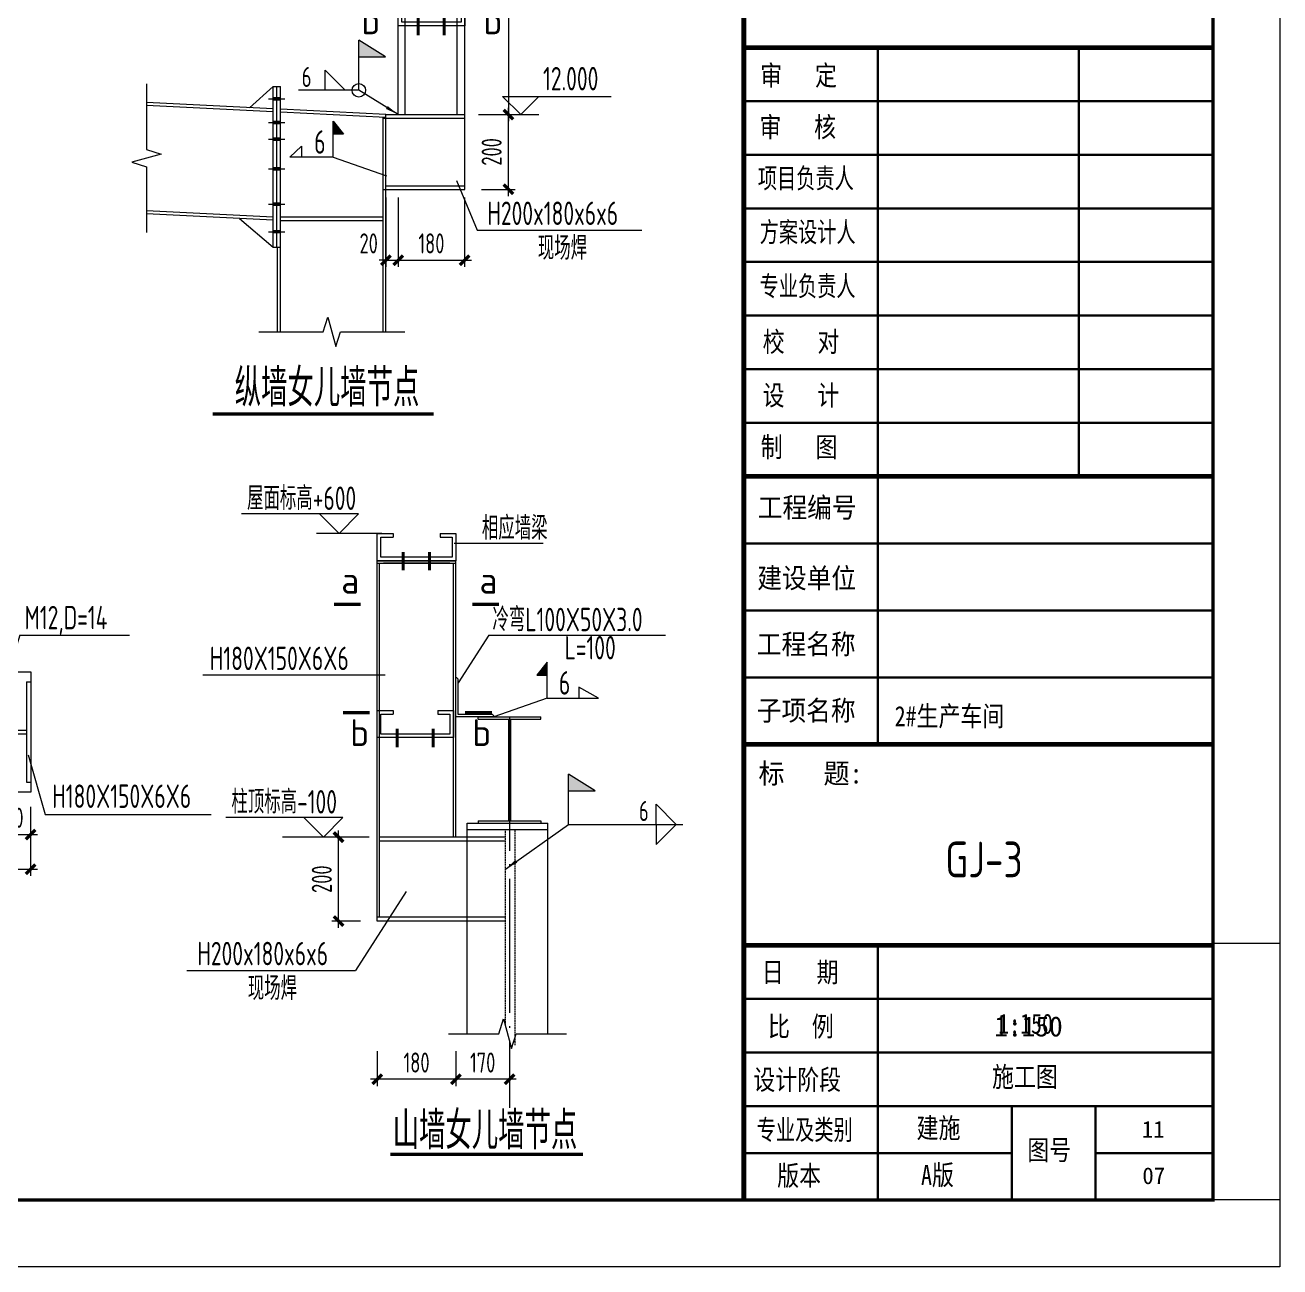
# Model space of a CAD drawing. Header units: millimetres. Extents: x 19781 to 898973, y -947928 to -267362.
# Drawn here: x 677359 to 705448, y -500940 to -473137 of the extents above; entities that cross this region are included whole.
import ezdxf
from ezdxf.enums import TextEntityAlignment as Align

# ---------------------------------------------------------------- set-up
doc = ezdxf.new("R2010")
doc.units = ezdxf.units.MM
doc.header["$LTSCALE"] = 100
doc.linetypes.add('DASH', pattern=[0.35, 0.25, -0.1])
doc.linetypes.add('DOTE', pattern=[2.42, 2, -0.2, 0.02, -0.2])
doc.layers.get('0').update_dxf_attribs({"lineweight": 18})
for name, color, linetype, lineweight in [('BEAM', 4, 'Continuous', 18), ('BEAM_CON', 4, 'Continuous', 18), ('BORDER', 7, 'Continuous', 18), ('BZ_标准图框', 7, 'Continuous', 18), ('DIM', 3, 'Continuous', 18), ('DOTE', 1, 'DOTE', 18), ('JC', 7, 'Continuous', 18), ('NUM', 7, 'Continuous', 18), ('PUB_TEXT', 7, 'Continuous', 18), ('PUB_TITLE', 4, 'Continuous', 18), ('TEXT', 7, 'Continuous', 18), ('THICK', 6, 'Continuous', 18), ('THIN', 7, 'Continuous', 18), ('TK(图框线)', 45, 'Continuous', 18), ('WELD', 7, 'Continuous', 18), ('绿线', 3, 'Continuous', 18)]:
    doc.layers.add(name, color=color, linetype=linetype, lineweight=lineweight)
doc.layers.add('VHSoft_barcode', color=7, linetype='Continuous', lineweight=18, plot=False)
doc.styles.add('-宋体', font='')
doc.styles.add('HT', font='', dxfattribs={"width": 0.8})
doc.styles.add('HZTXT1', font='txt.shx', dxfattribs={"width": 0.7, "bigfont": 'hztxt.shx'})
doc.styles.add('TSSD_Label', font='tssdeng.shx', dxfattribs={"width": 0.7, "bigfont": 'hztxt.shx'})
doc.styles.add('TSSD_Norm', font='tssdeng.shx', dxfattribs={"bigfont": 'hztxt.shx'})
doc.styles.add('TSSD_REIN', font='tssdeng.shx', dxfattribs={"width": 0.7, "bigfont": 'hztxt.shx'})
doc.styles.add('正文', font='romans.shx', dxfattribs={"width": 0.71, "bigfont": 'hztxt.shx'})
doc.styles.get('-宋体').set_extended_font_data('宋体')
doc.styles.get('HT').set_extended_font_data('宋体')
doc.dimstyles.new('TSSD_100_100', dxfattribs={"dimtxt": 300, "dimasz": 100, "dimexe": 100, "dimexo": 250, "dimgap": 100, "dimtad": 1, "dimdec": 0, "dimzin": 0, "dimdsep": 46, "dimtxsty": 'TSSD_REIN', "dimblk": 'ARCHTICK', "dimcen": 0, "dimdle": 100, "dimclrt": 7, "dimadec": 0, "dimazin": 0, "dimtfac": 1, "dimtdec": 0, "dimtix": 1, "dimtmove": 2, "dimatfit": 3, "dimfxl": 1, "dimtolj": 1, "dimtzin": 0, "dimarcsym": 0})

# ---------------------------------------------------------------- blocks, each defined once
blk = doc.blocks.new('_ArchTick_0')
at = {"color": 0, "linetype": 'ByBlock'}
blk.add_lwpolyline([(-0.71, -0.71, 0.5, 0.5, 0), (0.71, 0.71, 0.5, 0.5, 0)], format="xyseb", dxfattribs=at)
blk = doc.blocks.new('*X1799')
at = {"layer": 'DIM', "color": 0, "lineweight": -2, "ltscale": 100, "transparency": 16777216}
for p, q in [((3795, 3253), (3795, 2220)), ((3978, 3253), (3978, 2220)), ((3795, 2320), (3695, 2320)), ((3795, 2320), (3978, 2320)), ((3978, 2320), (4078, 2320))]:
    blk.add_line(p, q, dxfattribs=at)
at = {"layer": 'DIM', "color": 0, "lineweight": -2, "ltscale": 100, "transparency": 16777216, "xscale": 100, "yscale": 100, "zscale": 100}
blk.add_blockref('_ArchTick_0', (3795, 2320), dxfattribs=at)
at = {"layer": 'DIM', "color": 0, "lineweight": -2, "ltscale": 100, "transparency": 16777216, "xscale": 100, "yscale": 100, "zscale": 100, "rotation": 180}
blk.add_blockref('_ArchTick_0', (3978, 2320), dxfattribs=at)
at = {"layer": 'DIM', "color": 7, "ltscale": 100, "transparency": 16777216, "insert": (3537, 2570), "char_height": 300, "width": 1020, "attachment_point": 5, "style": 'TSSD_REIN'}
blk.add_mtext('20', dxfattribs=at)
blk = doc.blocks.new('_ARCHTICK')
at = {"color": 0, "linetype": 'ByBlock', "const_width": 0.5}
blk.add_lwpolyline([(-0.5, -0.5), (0.5, 0.5)], dxfattribs=at)
blk = doc.blocks.new('*X1800')
at = {"layer": 'DIM', "color": 0, "lineweight": -2, "ltscale": 100, "transparency": 16777216}
for p, q in [((5622, 3277), (5622, 4594)), ((5219, 4494), (5722, 4494)), ((5219, 3377), (5722, 3377))]:
    blk.add_line(p, q, dxfattribs=at)
at = {"layer": 'DIM', "color": 0, "lineweight": -2, "ltscale": 100, "transparency": 16777216, "xscale": 100, "yscale": 100, "zscale": 100}
for p, rotation in [((5622, 4494), 90), ((5622, 3377), 270)]:
    blk.add_blockref('_ArchTick_0', p, dxfattribs=dict(at, rotation=rotation))
at = {"layer": 'DIM', "color": 7, "ltscale": 100, "transparency": 16777216, "insert": (5372, 3936), "char_height": 300, "width": 1620, "attachment_point": 5, "rotation": 90, "style": 'TSSD_REIN'}
blk.add_mtext('200', dxfattribs=at)
blk = doc.blocks.new('*X1801')
at = {"layer": 'WELD', "linetype": 'Continuous', "lineweight": 5}
blk.add_hatch(color=0, dxfattribs=at).paths.add_polyline_path([(587, -361), (404, -278), (430, -235)], flags=0)
at = {"layer": 'WELD', "color": 0, "linetype": 'Continuous', "lineweight": 5}
blk.add_line((587, -361), (0, 0), dxfattribs=at)
at = {"layer": 'WELD', "color": 0, "lineweight": 5}
blk.add_line((0, 0), (0, 0), dxfattribs=at)
blk = doc.blocks.new('_WELD001')
at = {"linetype": 'ByBlock'}
blk.add_hatch(color=0, dxfattribs=at).paths.add_polyline_path([(0.8, 1), (0, 1.5), (0, 1)], flags=0)
at = {"color": 0, "linetype": 'ByBlock'}
for p, q in [((0, 0), (0, 1.5)), ((0.8, 1), (0, 1.5)), ((0, 1), (0.8, 1))]:
    blk.add_line(p, q, dxfattribs=at)
blk = doc.blocks.new('_WELD003')
at = {"color": 0, "linetype": 'ByBlock'}
blk.add_circle((0, 0), 0.5, dxfattribs=at)
blk = doc.blocks.new('_WELD004')
at = {"color": 0, "linetype": 'ByBlock'}
for p, q in [((0, 1), (1, 0)), ((0, 0), (0, 1))]:
    blk.add_line(p, q, dxfattribs=at)
blk = doc.blocks.new('*X1803')
at = {"layer": 'DIM', "color": 0, "lineweight": -2, "ltscale": 100, "transparency": 16777216}
for p, q in [((5219, 8661), (5722, 8661)), ((5622, 8761), (5622, 4394)), ((5219, 4494), (5722, 4494))]:
    blk.add_line(p, q, dxfattribs=at)
at = {"layer": 'DIM', "color": 0, "lineweight": -2, "ltscale": 100, "transparency": 16777216, "xscale": 100, "yscale": 100, "zscale": 100}
for p, rotation in [((5622, 8661), 90), ((5622, 4494), 270)]:
    blk.add_blockref('_ArchTick_0', p, dxfattribs=dict(at, rotation=rotation))
at = {"layer": 'DIM', "color": 7, "ltscale": 100, "transparency": 16777216, "insert": (5372, 6578), "char_height": 300, "width": 1590, "attachment_point": 5, "rotation": 90, "style": 'TSSD_REIN'}
blk.add_mtext('600', dxfattribs=at)
blk = doc.blocks.new('*X1804')
at = {"layer": 'DIM', "color": 0, "lineweight": -2, "ltscale": 100, "transparency": 16777216}
for p, q in [((3978, 3253), (3978, 2220)), ((4969, 3253), (4969, 2220)), ((3878, 2320), (5069, 2320))]:
    blk.add_line(p, q, dxfattribs=at)
at = {"layer": 'DIM', "color": 0, "lineweight": -2, "ltscale": 100, "transparency": 16777216, "xscale": 100, "yscale": 100, "zscale": 100, "rotation": 180}
blk.add_blockref('_ArchTick_0', (3978, 2320), dxfattribs=at)
at = {"layer": 'DIM', "color": 0, "lineweight": -2, "ltscale": 100, "transparency": 16777216, "xscale": 100, "yscale": 100, "zscale": 100}
blk.add_blockref('_ArchTick_0', (4969, 2320), dxfattribs=at)
at = {"layer": 'DIM', "color": 7, "ltscale": 100, "transparency": 16777216, "insert": (4473, 2570), "char_height": 300, "width": 1530, "attachment_point": 5, "style": 'TSSD_REIN'}
blk.add_mtext('180', dxfattribs=at)
blk = doc.blocks.new('*X1806')
at = {"layer": 'DIM', "color": 0, "lineweight": -2, "ltscale": 100, "transparency": 16777216}
for p, q in [((2589, 4757), (2162, 4757)), ((2262, 3405), (2262, 4857)), ((2589, 3505), (2162, 3505))]:
    blk.add_line(p, q, dxfattribs=at)
at = {"layer": 'DIM', "color": 0, "lineweight": -2, "ltscale": 100, "transparency": 16777216, "xscale": 100, "yscale": 100, "zscale": 100}
for p, rotation in [((2262, 4757), 90), ((2262, 3505), 270)]:
    blk.add_blockref('_ArchTick_0', p, dxfattribs=dict(at, rotation=rotation))
at = {"layer": 'DIM', "color": 7, "ltscale": 100, "transparency": 16777216, "insert": (2012, 4131), "char_height": 300, "width": 1620, "attachment_point": 5, "rotation": 90, "style": 'TSSD_REIN'}
blk.add_mtext('200', dxfattribs=at)
blk = doc.blocks.new('*X1807')
at = {"layer": 'WELD', "linetype": 'Continuous', "lineweight": 5}
blk.add_hatch(color=0, dxfattribs=at).paths.add_polyline_path([(-942, -668), (-793, -531), (-764, -572)], flags=0)
at = {"layer": 'WELD', "color": 0, "linetype": 'Continuous', "lineweight": 5}
blk.add_line((-942, -668), (0, 0), dxfattribs=at)
at = {"layer": 'WELD', "color": 0, "lineweight": 5}
blk.add_line((0, 0), (0, 0), dxfattribs=at)
blk = doc.blocks.new('*X1808')
at = {"layer": 'DIM', "color": 0, "lineweight": -2, "ltscale": 100, "transparency": 16777216}
for p, q in [((4014, 1562), (4014, 1044)), ((4813, 1562), (4813, 1044)), ((4913, 1144), (3914, 1144))]:
    blk.add_line(p, q, dxfattribs=at)
at = {"layer": 'DIM', "color": 0, "lineweight": -2, "ltscale": 100, "transparency": 16777216, "xscale": 100, "yscale": 100, "zscale": 100, "rotation": 180}
blk.add_blockref('_ArchTick_0', (4014, 1144), dxfattribs=at)
at = {"layer": 'DIM', "color": 0, "lineweight": -2, "ltscale": 100, "transparency": 16777216, "xscale": 100, "yscale": 100, "zscale": 100}
blk.add_blockref('_ArchTick_0', (4813, 1144), dxfattribs=at)
at = {"layer": 'DIM', "color": 7, "ltscale": 100, "transparency": 16777216, "insert": (4413, 1394), "char_height": 300, "width": 1530, "attachment_point": 5, "style": 'TSSD_REIN'}
blk.add_mtext('170', dxfattribs=at)
blk = doc.blocks.new('*X1809')
at = {"layer": 'DIM', "color": 0, "lineweight": -2, "ltscale": 100, "transparency": 16777216}
for p, q in [((2839, 1562), (2839, 1044)), ((4014, 1562), (4014, 1044)), ((4114, 1144), (2739, 1144))]:
    blk.add_line(p, q, dxfattribs=at)
at = {"layer": 'DIM', "color": 0, "lineweight": -2, "ltscale": 100, "transparency": 16777216, "xscale": 100, "yscale": 100, "zscale": 100}
for p, rotation in [((2839, 1144), 180.0000000000057), ((4014, 1144), 5.6754601018838e-12)]:
    blk.add_blockref('_ArchTick_0', p, dxfattribs=dict(at, rotation=rotation))
at = {"layer": 'DIM', "color": 7, "ltscale": 100, "transparency": 16777216, "insert": (3426, 1394), "char_height": 300, "width": 1530, "attachment_point": 5, "style": 'TSSD_REIN'}
blk.add_mtext('180', dxfattribs=at)
blk = doc.blocks.new('A$C7F823345')
at = {"layer": 'BEAM_CON', "lineweight": 5}
for p, q in [((148, 25), (-140, 25)), ((4, 169), (4, -119))]:
    blk.add_line(p, q, dxfattribs=at)
blk.add_circle((4, 25), 80, dxfattribs=at)
blk = doc.blocks.new('*X1831')
at = {"layer": 'DIM', "color": 0, "lineweight": -2, "ltscale": 100, "transparency": 16777216}
for p, q in [((1482, 4393), (969, 4393)), ((1069, 4393), (1069, 4493)), ((1069, 4393), (1069, 3943)), ((1482, 3943), (969, 3943)), ((1069, 3943), (1069, 3843))]:
    blk.add_line(p, q, dxfattribs=at)
at = {"layer": 'DIM', "color": 0, "lineweight": -2, "ltscale": 100, "transparency": 16777216, "xscale": 100, "yscale": 100, "zscale": 100}
for p, rotation in [((1069, 4393), 270), ((1069, 3943), 90)]:
    blk.add_blockref('_ArchTick_0', p, dxfattribs=dict(at, rotation=rotation))
at = {"layer": 'DIM', "color": 7, "ltscale": 100, "transparency": 16777216, "insert": (819, 4168), "char_height": 300, "width": 1020, "attachment_point": 5, "rotation": 90, "style": 'TSSD_REIN'}
blk.add_mtext('45', dxfattribs=at)
blk = doc.blocks.new('*X1832')
at = {"layer": 'DIM', "color": 0, "lineweight": -2, "ltscale": 100, "transparency": 16777216}
for p, q in [((1482, 3943), (969, 3943)), ((1069, 4043), (1069, 2943)), ((1482, 3043), (969, 3043))]:
    blk.add_line(p, q, dxfattribs=at)
at = {"layer": 'DIM', "color": 0, "lineweight": -2, "ltscale": 100, "transparency": 16777216, "xscale": 100, "yscale": 100, "zscale": 100}
for p, rotation in [((1069, 3943), 90), ((1069, 3043), 270)]:
    blk.add_blockref('_ArchTick_0', p, dxfattribs=dict(at, rotation=rotation))
at = {"layer": 'DIM', "color": 7, "ltscale": 100, "transparency": 16777216, "insert": (819, 3493), "char_height": 300, "width": 1020, "attachment_point": 5, "rotation": 90, "style": 'TSSD_REIN'}
blk.add_mtext('90', dxfattribs=at)
blk = doc.blocks.new('*X1833')
at = {"layer": 'DIM', "color": 0, "lineweight": -2, "ltscale": 100, "transparency": 16777216}
for p, q in [((1482, 3043), (969, 3043)), ((1069, 3043), (1069, 3143)), ((1069, 3043), (1069, 2593)), ((1482, 2593), (969, 2593)), ((1069, 2593), (1069, 2493))]:
    blk.add_line(p, q, dxfattribs=at)
at = {"layer": 'DIM', "color": 0, "lineweight": -2, "ltscale": 100, "transparency": 16777216, "xscale": 100, "yscale": 100, "zscale": 100}
for p, rotation in [((1069, 3043), 270), ((1069, 2593), 90)]:
    blk.add_blockref('_ArchTick_0', p, dxfattribs=dict(at, rotation=rotation))
at = {"layer": 'DIM', "color": 7, "ltscale": 100, "transparency": 16777216, "insert": (819, 2818), "char_height": 300, "width": 1020, "attachment_point": 5, "rotation": 90, "style": 'TSSD_REIN'}
blk.add_mtext('45', dxfattribs=at)
blk = doc.blocks.new('*X1834')
at = {"layer": 'DIM', "color": 0, "lineweight": -2, "ltscale": 100, "transparency": 16777216}
for p, q in [((1442, 4393), (265, 4393)), ((365, 4493), (365, 2493)), ((1442, 2593), (265, 2593))]:
    blk.add_line(p, q, dxfattribs=at)
at = {"layer": 'DIM', "color": 0, "lineweight": -2, "ltscale": 100, "transparency": 16777216, "xscale": 100, "yscale": 100, "zscale": 100}
for p, rotation in [((365, 4393), 90), ((365, 2593), 270)]:
    blk.add_blockref('_ArchTick_0', p, dxfattribs=dict(at, rotation=rotation))
at = {"layer": 'DIM', "color": 7, "ltscale": 100, "transparency": 16777216, "insert": (115, 3493), "char_height": 300, "width": 1530, "attachment_point": 5, "rotation": 90, "style": 'TSSD_REIN'}
blk.add_mtext('180', dxfattribs=at)
blk = doc.blocks.new('*X1835')
at = {"layer": 'DIM', "color": 0, "lineweight": -2, "ltscale": 100, "transparency": 16777216}
for p, q in [((1692, 2377), (1692, 1862)), ((2192, 2377), (2192, 1862)), ((1592, 1962), (2292, 1962))]:
    blk.add_line(p, q, dxfattribs=at)
at = {"layer": 'DIM', "color": 0, "lineweight": -2, "ltscale": 100, "transparency": 16777216, "xscale": 100, "yscale": 100, "zscale": 100, "rotation": 180}
blk.add_blockref('_ArchTick_0', (1692, 1962), dxfattribs=at)
at = {"layer": 'DIM', "color": 0, "lineweight": -2, "ltscale": 100, "transparency": 16777216, "xscale": 100, "yscale": 100, "zscale": 100}
blk.add_blockref('_ArchTick_0', (2192, 1962), dxfattribs=at)
at = {"layer": 'DIM', "color": 7, "ltscale": 100, "transparency": 16777216, "insert": (1942, 2212), "char_height": 300, "width": 1020, "attachment_point": 5, "style": 'TSSD_REIN'}
blk.add_mtext('40', dxfattribs=at)
blk = doc.blocks.new('*X1836')
at = {"layer": 'DIM', "color": 0, "lineweight": -2, "ltscale": 100, "transparency": 16777216}
for p, q in [((2192, 2377), (2192, 1862)), ((3192, 2377), (3192, 1862)), ((2092, 1962), (3292, 1962))]:
    blk.add_line(p, q, dxfattribs=at)
at = {"layer": 'DIM', "color": 0, "lineweight": -2, "ltscale": 100, "transparency": 16777216, "xscale": 100, "yscale": 100, "zscale": 100, "rotation": 180}
blk.add_blockref('_ArchTick_0', (2192, 1962), dxfattribs=at)
at = {"layer": 'DIM', "color": 0, "lineweight": -2, "ltscale": 100, "transparency": 16777216, "xscale": 100, "yscale": 100, "zscale": 100}
blk.add_blockref('_ArchTick_0', (3192, 1962), dxfattribs=at)
at = {"layer": 'DIM', "color": 7, "ltscale": 100, "transparency": 16777216, "insert": (2692, 2212), "char_height": 300, "width": 1530, "attachment_point": 5, "style": 'TSSD_REIN'}
blk.add_mtext('100', dxfattribs=at)
blk = doc.blocks.new('*X1837')
at = {"layer": 'DIM', "color": 0, "lineweight": -2, "ltscale": 100, "transparency": 16777216}
for p, q in [((3192, 2377), (3192, 1862)), ((3692, 2377), (3692, 1862)), ((3092, 1962), (3792, 1962))]:
    blk.add_line(p, q, dxfattribs=at)
at = {"layer": 'DIM', "color": 0, "lineweight": -2, "ltscale": 100, "transparency": 16777216, "xscale": 100, "yscale": 100, "zscale": 100, "rotation": 180}
blk.add_blockref('_ArchTick_0', (3192, 1962), dxfattribs=at)
at = {"layer": 'DIM', "color": 0, "lineweight": -2, "ltscale": 100, "transparency": 16777216, "xscale": 100, "yscale": 100, "zscale": 100}
blk.add_blockref('_ArchTick_0', (3692, 1962), dxfattribs=at)
at = {"layer": 'DIM', "color": 7, "ltscale": 100, "transparency": 16777216, "insert": (3442, 2212), "char_height": 300, "width": 1020, "attachment_point": 5, "style": 'TSSD_REIN'}
blk.add_mtext('40', dxfattribs=at)
blk = doc.blocks.new('*X1838')
at = {"layer": 'DIM', "color": 0, "lineweight": -2, "ltscale": 100, "transparency": 16777216}
for p, q in [((1692, 2343), (1692, 1344)), ((3692, 2343), (3692, 1344)), ((1592, 1444), (3792, 1444))]:
    blk.add_line(p, q, dxfattribs=at)
at = {"layer": 'DIM', "color": 0, "lineweight": -2, "ltscale": 100, "transparency": 16777216, "xscale": 100, "yscale": 100, "zscale": 100, "rotation": 180}
blk.add_blockref('_ArchTick_0', (1692, 1444), dxfattribs=at)
at = {"layer": 'DIM', "color": 0, "lineweight": -2, "ltscale": 100, "transparency": 16777216, "xscale": 100, "yscale": 100, "zscale": 100}
blk.add_blockref('_ArchTick_0', (3692, 1444), dxfattribs=at)
at = {"layer": 'DIM', "color": 7, "ltscale": 100, "transparency": 16777216, "insert": (2692, 1694), "char_height": 300, "width": 1530, "attachment_point": 5, "style": 'TSSD_REIN'}
blk.add_mtext('180', dxfattribs=at)
blk = doc.blocks.new('A$C61A25B80')
at = {"layer": '绿线'}
blk.add_hatch(color=256, dxfattribs=at).paths.add_polyline_path([(3008.3, 4394.2), (3160.3, 4200.9), (3008.3, 4200.9)], flags=0)
at = {"lineweight": 5}
for p, q in [((4214.9, 8661.1), (4214.9, 8607.1)), ((4734.9, 8661.1), (4734.9, 8607.1)), ((4214.9, 6223.2), (4214.9, 6169.2)), ((4734.9, 6223.2), (4734.9, 6169.2))]:
    blk.add_line(p, q, dxfattribs=at)
for points in [[(4734.9, 8661.1), (4969.4, 8661.1), (4969.4, 8254.7), (3977.5, 8254.7), (3977.5, 8661.1), (4214.9, 8661.1)], [(4734.9, 8607.1), (4915.4, 8607.1), (4915.4, 8308.7), (4031.5, 8308.7), (4031.5, 8607.1), (4214.9, 8607.1)], [(4734.9, 6223.2), (4969.4, 6223.2), (4969.4, 5816.7), (3977.5, 5816.7), (3977.5, 6223.2), (4214.9, 6223.2)], [(4734.9, 6169.2), (4915.4, 6169.2), (4915.4, 5870.7), (4031.5, 5870.7), (4031.5, 6169.2), (4214.9, 6169.2)]]:
    blk.add_lwpolyline(points)
for points in [[(4275.3, 8387.1, 45, 45, 0), (4275.3, 8111.8, 45, 45, 0)], [(4664.5, 8387.1, 45, 45, 0), (4664.5, 8111.8, 45, 45, 0)], [(4275.3, 5949.1, 45, 45, 0), (4275.3, 5673.8, 45, 45, 0)], [(4664.5, 5949.1, 45, 45, 0), (4664.5, 5673.8, 45, 45, 0)]]:
    blk.add_lwpolyline(points, format="xyseb")
at = {"layer": 'BEAM', "linetype": 'ByBlock', "lineweight": 5}
for p, q in [((4969.4, 8254.7), (3977.5, 8254.7)), ((3977.5, 4494), (3977.5, 8254.7)), ((4969.4, 3377.1), (4969.4, 8254.7)), ((4969.4, 8219.7), (3977.5, 8219.7)), ((4080.1, 4494), (4080.1, 8219.7)), ((4857.2, 4494), (4857.2, 8219.7)), ((2110.5, 4913.3), (1756.5, 4592.7)), ((2110.5, 4913.3), (2218.5, 4913.3)), ((2110.5, 2512.1), (2110.5, 4913.3)), ((2164.5, 2512.1), (2164.5, 4913.3)), ((2218.5, 2267.3), (2218.5, 4913.3)), ((2042.2, 4726.4), (2286.8, 4726.4)), ((2110.5, 4578.3), (220, 4672.8)), ((2110.5, 4535), (220, 4629.6)), ((3795.3, 4494), (2218.5, 4572.9)), ((3793.2, 4450.9), (2218.5, 4529.6)), ((2042.2, 4375.6), (2286.8, 4375.6)), ((3752.1, 2996.3), (3752.1, 4452.9)), ((3752.1, 4440), (4969.4, 4440)), ((3795.3, 2996.3), (3795.3, 4494)), ((3795.3, 4494), (4969.4, 4494)), ((2042.2, 4127.5), (2286.8, 4127.5)), ((2042.2, 3682.8), (2286.8, 3682.8)), ((3752.1, 3377.1), (4969.4, 3377.1)), ((3795.3, 3431.1), (4969.4, 3431.1)), ((2110.5, 2960.3), (220, 3055.1)), ((2110.5, 2917.1), (220, 3011.9)), ((2042.2, 3156.3), (2286.8, 3156.3)), ((3752.1, 1250), (3752.1, 2996.3)), ((3795.3, 1250), (3795.3, 2996.3)), ((1608.2, 2942.2), (2110.5, 2512.1)), ((2218.5, 2967.9), (3752.1, 2967.9)), ((2218.5, 2911.6), (3752.1, 2911.6)), ((2042.2, 2745), (2286.8, 2745)), ((2110.5, 2512.1), (2218.5, 2512.1)), ((2175.3, 1250), (2175.3, 2512.1)), ((2218.5, 1250), (2218.5, 2267.3)), ((3795.3, 1250), (3795.3, 1654.4))]:
    blk.add_line(p, q, dxfattribs=at)
at = {"layer": 'BEAM', "linetype": 'ByBlock'}
for points in [[(2110.5, 4726.4, 54, 54, 0), (2218.5, 4726.4, 108, 108, 0)], [(2110.5, 4375.6, 54, 54, 0), (2218.5, 4375.6, 108, 108, 0)], [(2110.5, 4127.5, 54, 54, 0), (2218.5, 4127.5, 108, 108, 0)], [(2110.5, 3682.8, 54, 54, 0), (2218.5, 3682.8, 108, 108, 0)], [(2110.5, 3156.3, 54, 54, 0), (2218.5, 3156.3, 108, 108, 0)], [(2110.5, 2745, 54, 54, 0), (2218.5, 2745, 108, 108, 0)]]:
    blk.add_lwpolyline(points, format="xyseb", dxfattribs=at)
at = {"layer": 'NUM'}
blk.add_lwpolyline([(4505.3, 25, 50, 50, 0), (1211.1, 25, 50, 50, 0)], format="xyseb", dxfattribs=at)
at = {"layer": 'TEXT', "lineweight": 5}
for p, q in [((5838.3, 8661.1), (5568.3, 8931.1)), ((5568.3, 8931.1), (7188.3, 8931.1)), ((5838.3, 8661.1), (6108.3, 8931.1)), ((5208.3, 8661.1), (6108.3, 8661.1)), ((4137.8, 8517.6), (2490, 8517.6)), ((4118.1, 7156.3), (1396.5, 7156.3)), ((5805.9, 4494), (5535.9, 4764)), ((5535.9, 4764), (7155.9, 4764)), ((5805.9, 4494), (6075.9, 4764)), ((3008.3, 3855.8), (3008.3, 4394.2)), ((5175.9, 4494), (6075.9, 4494)), ((2358.5, 3855.8), (2534.3, 4021.4)), ((2534.3, 4021.4), (2534.3, 3855.8)), ((3008.3, 3855.8), (2358.5, 3855.8)), ((3008.3, 3855.8), (3803.7, 3577.1)), ((4846.8, 3510.3), (5153.7, 2765.8)), ((5153.7, 2765.8), (7614, 2765.8))]:
    blk.add_line(p, q, dxfattribs=at)
at = {"layer": 'THICK'}
for points in [[(3717.8, 7886.8, 50, 50, 0), (3317.8, 7886.8, 50, 50, 0)], [(5141, 7886.8, 50, 50, 0), (5541, 7886.8, 50, 50, 0)], [(3717.8, 6190.3, 50, 50, 0), (3317.8, 6190.3, 50, 50, 0)], [(5141, 6190.3, 50, 50, 0), (5541, 6190.3, 50, 50, 0)]]:
    blk.add_lwpolyline(points, format="xyseb", dxfattribs=at)
at = {"layer": 'THIN'}
for points in [[(220, 4952.8), (220, 3972.3), (440, 3902.3), (0, 3782.3), (220, 3712.3), (220, 2731.9)], [(1895.3, 1250), (2855.3, 1250), (2925.3, 1470), (3045.3, 1030), (3115.3, 1250), (4075.3, 1250)]]:
    blk.add_lwpolyline(points, dxfattribs=at)
at = {"layer": 'WELD', "lineweight": 5}
blk.add_line((3390, 4855.4), (2488.3, 4855.4), dxfattribs=at)
at = {"layer": '绿线', "lineweight": 5}
for p, q in [((4969.4, 8254.7), (3977.5, 8254.7)), ((3008.3, 4394.2), (3160.3, 4200.9)), ((3160.3, 4200.9), (3008.3, 4200.9))]:
    blk.add_line(p, q, dxfattribs=at)
at = {"layer": 'WELD'}
for name, p, xscale, yscale, zscale in [('_WELD001', (3390, 4855.4), 500, 500, 500), ('_WELD004', (2888.3, 4855.4), 300, 300, 300), ('_WELD003', (3390, 4855.4), 200, 200, 200)]:
    blk.add_blockref(name, p, dxfattribs=dict(at, xscale=xscale, yscale=yscale, zscale=zscale))
at = {"layer": 'WELD', "lineweight": 5}
blk.add_blockref('*X1801', (3390, 4855.4), dxfattribs=at)
at = {"layer": 'PUB_TEXT', "color": 7, "lineweight": 5, "style": 'HZTXT1', "width": 0.7}
blk.add_text('纵墙女儿墙节点', height=562.5, dxfattribs=at).set_placement((1537.1, 134.4))
at = {"layer": 'TEXT', "lineweight": 5, "width": 0.7}
for s, height, style, p in [('12.600', 350, 'TSSD_Norm', (6027.3, 9021.2)), ('相应墙梁', 350, 'TSSD_Norm', (2504.6, 8569.1)), ('H180X150X6X6', 350, 'TSSD_Norm', (1545, 7239.3)), ('6', 300, 'TSSD_Label', (2538.3, 4905.4)), ('12.000', 350, 'TSSD_Norm', (6138.9, 4854.1)), ('6', 350, 'TSSD_Norm', (2724.5, 3908.8)), ('H200x180x6x6', 350, 'TSSD_Norm', (5308.1, 2844.9)), ('现场焊', 350, 'TSSD_Norm', (6061.3, 2326.3))]:
    blk.add_text(s, height=height, dxfattribs=dict(at, style=style)).set_placement(p)
at = {"layer": 'THICK', "lineweight": 5, "style": 'TSSD_Label'}
for s, p in [('a', (3425.5, 8045.2)), ('a', (5248.7, 8045.2)), ('b', (3425.5, 5691.5)), ('b', (5248.7, 5691.5))]:
    blk.add_text(s, height=400, dxfattribs=at).set_placement(p)
at = {"layer": 'DIM', "ltscale": 100}
dim = blk.add_linear_dim(base=(5622.4, 4494), p1=(4969.4, 8661.1), p2=(4969.4, 4494), angle=90, text='600', dimstyle='TSSD_100_100', override={"dimsah": 1}, dxfattribs=at)
dim.commit()
dim.dimension.update_dxf_attribs({"geometry": '*X1803', "text_midpoint": (5372.4, 6577.6), "dimtype": 160})
dim = blk.add_linear_dim(base=(5622.4, 4494), p1=(4969.4, 3377.1), p2=(4969.4, 4494), angle=90, text='200', dimstyle='TSSD_100_100', override={"dimsah": 1}, dxfattribs=at)
dim.commit()
dim.dimension.update_dxf_attribs({"geometry": '*X1800', "text_midpoint": (5372.4, 3935.6)})
dim = blk.add_linear_dim(base=(3977.5, 2320.1), p1=(3795.3, 3503), p2=(3977.5, 3503), text='20', dimstyle='TSSD_100_100', override={"dimsah": 1}, dxfattribs=at)
dim.commit()
dim.dimension.update_dxf_attribs({"geometry": '*X1799', "text_midpoint": (3537.3, 2570.1), "dimtype": 160})
dim = blk.add_linear_dim(base=(4969.4, 2320.1), p1=(3977.5, 3503), p2=(4969.4, 3503), text='180', dimstyle='TSSD_100_100', override={"dimsah": 1}, dxfattribs=at)
dim.commit()
dim.dimension.update_dxf_attribs({"geometry": '*X1804', "text_midpoint": (4473.5, 2570.1)})
blk = doc.blocks.new('A$C188E781D')
at = {"layer": 'TEXT'}
blk.add_hatch(color=256, dxfattribs=at).paths.add_polyline_path([(5374.8, 7371.8), (5222.9, 7178.5), (5374.8, 7178.5)], flags=0)
at = {"lineweight": 5}
for p, q in [((3076.7, 9289.4), (3076.7, 9235.4)), ((3779.1, 9289.4), (3779.1, 9235.4)), ((3076.7, 6650), (3076.7, 6596)), ((3744.1, 6650), (3744.1, 6596))]:
    blk.add_line(p, q, dxfattribs=at)
for points in [[(3779.1, 9289.4), (4013.6, 9289.4), (4013.6, 8882.9), (2839.4, 8882.9), (2839.4, 9289.4), (3076.7, 9289.4)], [(3779.1, 9235.4), (3959.6, 9235.4), (3959.6, 8936.9), (2893.4, 8936.9), (2893.4, 9235.4), (3076.7, 9235.4)], [(3744.1, 6650), (3978.6, 6650), (3978.6, 6243.6), (2839.4, 6243.6), (2839.4, 6650), (3076.7, 6650)], [(3744.1, 6596), (3924.6, 6596), (3924.6, 6297.6), (2893.4, 6297.6), (2893.4, 6596), (3076.7, 6596)]]:
    blk.add_lwpolyline(points)
for points in [[(3228.3, 9015.3, 45, 45, 0), (3228.3, 8740, 45, 45, 0)], [(3617.5, 9015.3, 45, 45, 0), (3617.5, 8740, 45, 45, 0)], [(3137.1, 6375.9, 45, 45, 0), (3137.1, 6100.6, 45, 45, 0)], [(3673.7, 6375.9, 45, 45, 0), (3673.7, 6100.6, 45, 45, 0)]]:
    blk.add_lwpolyline(points, format="xyseb")
at = {"layer": 'BEAM', "linetype": 'ByBlock', "lineweight": 5}
for p, q in [((2839.4, 8882.9), (4013.6, 8882.9)), ((2839.4, 3504.5), (2839.4, 8882.9)), ((4013.6, 8882.9), (2839.4, 8882.9)), ((4013.6, 8882.9), (2839.4, 8882.9)), ((2839.4, 8847.9), (4013.6, 8847.9)), ((2874.4, 3562.8), (2874.4, 8847.9)), ((3922.4, 8847.9), (2930.5, 8847.9)), ((3978.6, 4758.4), (3978.6, 8847.9)), ((4013.6, 4758.4), (4013.6, 8882.9)), ((4013.6, 6554.7), (4013.6, 7137.9)), ((4013.6, 7137.9), (4013.6, 7137.9)), ((4048.6, 6589.7), (4048.6, 7102.9)), ((4579.5, 6554.7), (4013.6, 6554.7)), ((4544.5, 6589.7), (4048.6, 6589.7)), ((4346.2, 6519.7), (4346.2, 6554.7)), ((4346.2, 6554.7), (5279.3, 6554.7)), ((4579.5, 6554.7), (4579.5, 6554.7)), ((5279.3, 6519.7), (5279.3, 6554.7)), ((4346.2, 6519.7), (5279.3, 6519.7)), ((4798.2, 6519.7), (4798.2, 5001.9)), ((4827.3, 6519.7), (4827.3, 5001.9)), ((4180.7, 4966.9), (5383.9, 4966.9)), ((4180.7, 4873.6), (5383.9, 4873.6)), ((4346.2, 5001.9), (5279.3, 5001.9)), ((4346.2, 4966.9), (5279.3, 4966.9)), ((5279.3, 5001.9), (5279.3, 4966.9)), ((5383.9, 4873.6), (5383.9, 4966.9)), ((5383.9, 1824.7), (5383.9, 4873.6)), ((4752, 4758.4), (2874.4, 4758.4)), ((4752, 4700.1), (2874.4, 4700.1)), ((4180.7, 1824.7), (4180.7, 4758.4)), ((4752, 3562.8), (2839.4, 3562.8)), ((4752, 3504.5), (2839.4, 3504.5))]:
    blk.add_line(p, q, dxfattribs=at)
at = {"layer": 'BEAM', "linetype": 'DASH', "lineweight": 5}
for p, q in [((4752, 1952.8), (4752, 4873.6)), ((4895.7, 1651.6), (4895.7, 4873.6))]:
    blk.add_line(p, q, dxfattribs=at)
at = {"layer": 'BEAM', "linetype": 'ByBlock', "lineweight": 5}
for centre in [(4013.6, 7102.9), (4544.5, 6554.7)]:
    blk.add_arc(centre, 35, 0, 90, dxfattribs=at)
at = {"layer": 'DOTE', "linetype": 'DOTE', "ltscale": 10}
blk.add_line((4812.8, 6554.7), (4812.8, 716), dxfattribs=at)
at = {"layer": 'NUM'}
blk.add_lwpolyline([(3036.1, 25, 50, 50, 0), (5908.3, 25, 50, 50, 0)], format="xyseb", dxfattribs=at)
at = {"layer": 'TEXT', "lineweight": 5}
for p, q in [((2561.9, 9581.9), (812.3, 9581.9)), ((2270.3, 9290.3), (1978.7, 9581.9)), ((2270.3, 9290.3), (2561.9, 9581.9)), ((2906.5, 9289.1), (1934.5, 9289.1)), ((3988.7, 9145.8), (5316.5, 9145.8)), ((4503.9, 7774.7), (4048.6, 7059.8)), ((4503.9, 7774.7), (7140.8, 7774.7)), ((5374.8, 7371.8), (5222.9, 7178.5)), ((5374.8, 6833.4), (5374.8, 7371.8)), ((2955.2, 7173.8), (237, 7173.8)), ((5222.9, 7178.5), (5374.8, 7178.5)), ((6139, 6833.4), (5848.9, 6999)), ((5848.9, 6999), (5848.9, 6833.4)), ((5374.8, 6833.4), (4579.5, 6554.7)), ((5374.8, 6833.4), (6139, 6833.4)), ((2327.9, 5050), (578.3, 5050)), ((2036.3, 4758.4), (1744.7, 5050)), ((2036.3, 4758.4), (2327.9, 5050)), ((2398, 4757.1), (1426, 4757.1)), ((2716.7, 4758.4), (1744.7, 4758.4)), ((3273.3, 3946.5), (2516.6, 2766.9)), ((0, 2766.9), (2516.6, 2766.9))]:
    blk.add_line(p, q, dxfattribs=at)
at = {"layer": 'THICK'}
for points in [[(2593.9, 8234.1, 50, 50, 0), (2193.9, 8234.1, 50, 50, 0)], [(4657.1, 8234.1, 50, 50, 0), (4257.1, 8234.1, 50, 50, 0)], [(2727, 6617.1, 50, 50, 0), (2327, 6617.1, 50, 50, 0)], [(4150.2, 6617.1, 50, 50, 0), (4550.2, 6617.1, 50, 50, 0)]]:
    blk.add_lwpolyline(points, format="xyseb", dxfattribs=at)
at = {"layer": 'THIN'}
blk.add_lwpolyline([(3900.7, 1824.7), (4652.3, 1824.7), (4722.3, 2044.7), (4842.3, 1604.7), (4912.3, 1824.7), (5663.9, 1824.7)], dxfattribs=at)
at = {"layer": 'WELD', "lineweight": 5}
blk.add_line((5693.9, 4949.1), (7400.5, 4949.1), dxfattribs=at)
at = {"layer": '绿线', "lineweight": 5}
for p, q in [((4180.7, 1824.7), (4180.7, 4966.9)), ((4346.2, 5001.9), (4346.2, 4966.9))]:
    blk.add_line(p, q, dxfattribs=at)
at = {"layer": 'WELD'}
for name, p, xscale, yscale, zscale in [('_WELD001', (5693.9, 4949.1), 500, 500, 500), ('_WELD004', (7000.5, 4949.1), 300, 300, 300)]:
    blk.add_blockref(name, p, dxfattribs=dict(at, xscale=xscale, yscale=yscale, zscale=zscale))
at = {"layer": 'WELD', "lineweight": 5}
blk.add_blockref('*X1807', (5693.9, 4949.1), dxfattribs=at)
at = {"layer": 'WELD', "xscale": -300, "yscale": 300, "zscale": 300.0000000000001, "rotation": 180}
blk.add_blockref('_WELD004', (7000.5, 4949.1), dxfattribs=at)
at = {"layer": 'PUB_TEXT', "color": 7, "lineweight": 5, "style": 'HZTXT1', "width": 0.7}
blk.add_text('山墙女儿墙节点', height=562.5, dxfattribs=at).set_placement((3069.1, 99.6))
at = {"layer": 'TEXT', "lineweight": 5, "width": 0.7}
for s, height, style, p in [('屋面标高+600', 350, 'TSSD_Norm', (896.4, 9642.8)), ('相应墙梁', 350, 'TSSD_Norm', (4401.3, 9197.4)), ('冷弯L100X50X3.0', 350, 'TSSD_Norm', (4558.3, 7832)), ('L=100', 350, 'TSSD_Norm', (5634.4, 7410.9)), ('H180X150X6X6', 350, 'TSSD_Norm', (339.8, 7252.1)), ('6', 350, 'TSSD_Norm', (5550.9, 6886.4)), ('柱顶标高-100', 350, 'TSSD_Norm', (662.4, 5110.9)), ('6', 300, 'TSSD_Label', (6745.5, 4999.1)), ('H200x180x6x6', 350, 'TSSD_Norm', (154.4, 2846)), ('现场焊', 350, 'TSSD_Norm', (907.5, 2327.4))]:
    blk.add_text(s, height=height, dxfattribs=dict(at, style=style)).set_placement(p)
at = {"layer": 'THICK', "lineweight": 5, "style": 'TSSD_Label'}
for s, p in [('a', (2301.6, 8392.4)), ('a', (4364.8, 8392.4)), ('b', (2434.7, 6118.3)), ('b', (4257.9, 6118.3))]:
    blk.add_text(s, height=400, dxfattribs=at).set_placement(p)
at = {"layer": 'DIM', "ltscale": 100}
for base, p1, p2, angle, text, picture, middle in [((2261.6, 4757.1), (2839.4, 3504.5), (2839.4, 4757.1), 90, '200', '*X1806', (2011.6, 4130.8)), ((2839.4, 1143.8), (4013.6, 1812.1), (2839.4, 1812.1), 180, '180', '*X1809', (3426.5, 1393.8)), ((4013.6, 1143.8), (4812.8, 1812.1), (4013.6, 1812.1), 180, '170', '*X1808', (4413.2, 1393.8))]:
    dim = blk.add_linear_dim(base=base, p1=p1, p2=p2, angle=angle, text=text, dimstyle='TSSD_100_100', override={"dimsah": 1}, dxfattribs=at)
    dim.commit()
    dim.dimension.update_dxf_attribs({"geometry": picture, "text_midpoint": middle})
blk = doc.blocks.new('A$C6A240CE6')
at = {"layer": 'BEAM_CON', "lineweight": 5}
for p, q in [((1692.4, 4242.7), (1692.4, 2742.7)), ((1692.4, 4242.7), (1752.4, 4242.7)), ((1752.4, 4242.7), (1752.4, 2742.7)), ((3632.4, 4242.7), (3632.4, 2742.7)), ((3632.4, 4242.7), (3692.4, 4242.7)), ((3692.4, 4242.7), (3692.4, 2742.7)), ((1752.4, 3517.7), (3632.4, 3517.7)), ((1752.4, 3467.7), (3632.4, 3467.7)), ((1692.4, 2742.7), (1752.4, 2742.7)), ((3632.4, 2742.7), (3692.4, 2742.7))]:
    blk.add_line(p, q, dxfattribs=at)
blk.add_lwpolyline([(1692.4, 4392.7), (3692.4, 4392.7), (3692.4, 2592.7), (1692.4, 2592.7)], close=True, dxfattribs=at)
at = {"layer": 'NUM'}
blk.add_lwpolyline([(1764.5, 25, 50, 50, 0), (3464.8, 25, 50, 50, 0)], format="xyseb", dxfattribs=at)
at = {"layer": 'TEXT', "lineweight": 5}
for p, q in [((138.1, 4959.5), (1999.5, 4959.5)), ((2214.4, 4392.7), (1999.5, 4959.5)), ((3531.5, 4936.9), (3220.3, 3957.6)), ((3531.5, 4936.9), (5166.4, 4936.9)), ((3654.9, 3152.9), (3906.2, 2258.8)), ((3906.2, 2258.8), (6387.3, 2258.8))]:
    blk.add_line(p, q, dxfattribs=at)
at = {"layer": 'BEAM_CON', "lineweight": 5}
for p in [(2188.7, 3918.2), (3188.7, 3918.2), (2188.7, 3018.2), (3188.7, 3018.2)]:
    blk.add_blockref('A$C7F823345', p, dxfattribs=at)
at = {"layer": 'TEXT', "lineweight": 5}
for s, height, style, width, p in [('6x180x200', 350, 'TSSD_Norm', 0.7, (145.3, 5006.4)), ('M12,D=14', 350, 'TSSD_Norm', 0.7, (3601, 5025.7)), ('H180X150X6X6', 350, 'TSSD_Norm', 0.7, (4013.2, 2359.4)), ('a-a', 600.01, '正文', 0.71, (1914, 194.7))]:
    blk.add_text(s, height=height, dxfattribs=dict(at, style=style, width=width)).set_placement(p)
at = {"layer": 'DIM', "ltscale": 100}
for base, p1, p2, text, picture, middle in [((1068.9, 3942.7), (1731.9, 4392.7), (1731.9, 3942.7), '45', '*X1831', (818.9, 4167.7)), ((365.4, 2592.7), (1692.4, 4392.7), (1692.4, 2592.7), '180', '*X1834', (115.4, 3492.7)), ((1068.9, 3042.7), (1731.9, 3942.7), (1731.9, 3042.7), '90', '*X1832', (818.9, 3492.7)), ((1068.9, 2592.7), (1731.9, 3042.7), (1731.9, 2592.7), '45', '*X1833', (818.9, 2817.7))]:
    dim = blk.add_linear_dim(base=base, p1=p1, p2=p2, angle=90, text=text, dimstyle='TSSD_100_100', override={"dimsah": 1}, dxfattribs=at)
    dim.commit()
    dim.dimension.update_dxf_attribs({"geometry": picture, "text_midpoint": middle, "dimtype": 160})
for base, p1, p2, text, picture, middle in [((2192.4, 1961.7), (1692.4, 2627), (2192.4, 2627), '40', '*X1835', (1942.4, 2211.7)), ((3192.4, 1961.7), (2192.4, 2627), (3192.4, 2627), '100', '*X1836', (2692.4, 2211.7)), ((3692.4, 1961.7), (3192.4, 2627), (3692.4, 2627), '40', '*X1837', (3442.4, 2211.7)), ((3692.4, 1443.9), (1692.4, 2592.7), (3692.4, 2592.7), '180', '*X1838', (2692.4, 1693.9))]:
    dim = blk.add_linear_dim(base=base, p1=p1, p2=p2, text=text, dimstyle='TSSD_100_100', override={"dimsah": 1}, dxfattribs=at)
    dim.commit()
    dim.dimension.update_dxf_attribs({"geometry": picture, "text_midpoint": middle, "dimtype": 160})

msp = doc.modelspace()

# ---------------------------------------------------------------- linework, layer by layer
at = {"layer": 'BORDER'}
msp.add_lwpolyline([(571798, -500940), (571798, -437940), (705448, -437940), (705448, -500940)], close=True, dxfattribs=at)
msp.add_lwpolyline([(575548, -499440, 75, 75, 0), (575548, -439440, 75, 75, 0), (703948, -439440, 75, 75, 0), (703948, -499440, 75, 75, 0)], format="xyseb", close=True, dxfattribs=at)
at = {"layer": 'BZ_标准图框'}
for points in [[(693448, -499440, 105, 105, 0), (693448, -439440, 105, 105, 0)], [(693448, -473640, 105, 105, 0), (703948, -473640, 105, 105, 0)], [(696448, -489240, 52.5, 52.5, 0), (696448, -473640, 52.5, 52.5, 0)], [(700948, -483241.24, 52.5, 52.5, 0), (700948, -473640, 52.5, 52.5, 0)], [(693448, -474840, 52.5, 52.5, 0), (703948, -474840, 52.5, 52.5, 0)], [(693448, -476040, 52.5, 52.5, 0), (703948, -476040, 52.5, 52.5, 0)], [(693448, -477240, 52.5, 52.5, 0), (703948, -477240, 52.5, 52.5, 0)], [(693448, -478440, 52.5, 52.5, 0), (703948, -478440, 52.5, 52.5, 0)], [(693448, -479640, 52.5, 52.5, 0), (703948, -479640, 52.5, 52.5, 0)], [(693448, -480840, 52.5, 52.5, 0), (703948, -480840, 52.5, 52.5, 0)], [(693448, -482040, 52.5, 52.5, 0), (703948, -482040, 52.5, 52.5, 0)], [(693448, -482040, 52.5, 52.5, 0), (703948, -482040, 52.5, 52.5, 0)], [(693448, -483240, 105, 105, 0), (703948, -483240, 105, 105, 0)], [(693448, -484740, 52.5, 52.5, 0), (703948, -484740, 52.5, 52.5, 0)], [(693448, -486240, 52.5, 52.5, 0), (703948, -486240, 52.5, 52.5, 0)], [(693448, -487740, 52.5, 52.5, 0), (703948, -487740, 52.5, 52.5, 0)], [(693448, -489240, 105, 105, 0), (703948, -489240, 105, 105, 0)], [(693448, -493740, 105, 105, 0), (703948, -493740, 105, 105, 0)], [(696448, -497340, 52.5, 52.5, 0), (696448, -493740, 52.5, 52.5, 0)], [(693448, -494940, 52.5, 52.5, 0), (703948, -494940, 52.5, 52.5, 0)], [(693448, -496140, 52.5, 52.5, 0), (703948, -496140, 52.5, 52.5, 0)], [(693448, -497340, 52.5, 52.5, 0), (703948, -497340, 52.5, 52.5, 0)], [(693448, -497340, 52.5, 52.5, 0), (703948, -497340, 52.5, 52.5, 0)], [(696448, -499440, 52.5, 52.5, 0), (696448, -497340, 52.5, 52.5, 0)], [(699448, -499440, 52.5, 52.5, 0), (699448, -497340, 52.5, 52.5, 0)], [(701323, -499440, 52.5, 52.5, 0), (701323, -497340, 52.5, 52.5, 0)], [(693448, -498390, 52.5, 52.5, 0), (699448, -498390, 52.5, 52.5, 0)], [(701323, -498390, 52.5, 52.5, 0), (703948, -498390, 52.5, 52.5, 0)]]:
    msp.add_lwpolyline(points, format="xyseb", dxfattribs=at)
at = {"layer": 'VHSoft_barcode'}
msp.add_lwpolyline([(703948, -499440), (703948, -493690), (705448, -493690), (705448, -499440)], close=True, dxfattribs=at)

# ---------------------------------------------------------------- block references
at = {"layer": 'JC', "ltscale": 100, "xscale": 1.5, "yscale": 1.5, "zscale": 1.5}
for name, p in [('A$C61A25B80', (679745, -481879.63)), ('A$C188E781D', (680983.09, -498455.65)), ('A$C6A240CE6', (671945.59, -494202.65))]:
    msp.add_blockref(name, p, dxfattribs=at)

# ---------------------------------------------------------------- texts
at = {"layer": 'BZ_标准图框', "style": 'HT'}
for s, width, p in [('项目负责人', 0.7, (693762.18, -476789.1)), ('方案设计人', 0.7, (693802.23, -477993.27)), ('专业负责人', 0.7, (693800.36, -479203.02)), ('工程编号', 0.9, (693760.97, -484162.27)), ('建设单位', 0.9, (693749.95, -485742.88)), ('工程名称', 0.9, (693739.65, -487221.77)), ('子项名称', 0.9, (693739.65, -488708.36)), ('设计阶段', 0.8, (693659.93, -496974.1)), ('专业及类别', 0.7, (693737.33, -498093.46)), ('图号', 0.8, (699794.28, -498547.05))]:
    msp.add_text(s, height=450, dxfattribs=dict(at, width=width)).set_placement(p)
at = {"layer": 'BZ_标准图框', "char_height": 450, "attachment_point": 7, "style": 'HT'}
for s, insert, width in [('审   定', (693816.07, -474539.47), 2583), ('审   核', (693796.39, -475692.62), 2589), ('校   对', (693870.51, -480500.73), 2622), ('设   计', (693868.32, -481700.75), 2613), ('制   图', (693827.81, -482856.98), 2589), ('{\\W0.95;标   题:}', (693776.92, -490165.87), 3423.5625), ('日   期', (693852.29, -494617.75), 2475), ('比  例', (693988.55, -495830.06), 2127), ('版本 ', (694194.63, -499172.12), 1503)]:
    msp.add_mtext(s, dxfattribs=dict(at, insert=insert, width=width))
at = {"layer": 'PUB_TITLE', "color": 150, "style": 'TSSD_REIN', "width": 0.8}
msp.add_text('GJ-3', height=800.04, dxfattribs=at).set_placement((698823.01, -492217.78), align=Align.CENTER)
at = {"layer": 'TK(图框线)', "style": 'HT', "width": 0.8}
for s, p in [('2#生产车间', (696825.31, -488833.19)), ('1:150', (699142.11, -495719.17)), ('施工图', (699004.17, -496908.42)), ('建施', (697315.43, -498055.66)), ('A版', (697414.45, -499105.89))]:
    msp.add_text(s, height=450, dxfattribs=at).set_placement(p)
at = {"layer": 'TK(图框线)', "style": 'HT'}
msp.add_text('1:150', height=450, dxfattribs=at).set_placement((699055.23, -495780.49))
at = {"layer": 'TK(图框线)', "style": '-宋体'}
for s, p in [('11', (702611.03, -498048.5)), ('07', (702623.98, -499085.75))]:
    msp.add_text(s, height=375, dxfattribs=at).set_placement(p, align=Align.CENTER)

doc.saveas('drawing.dxf')
